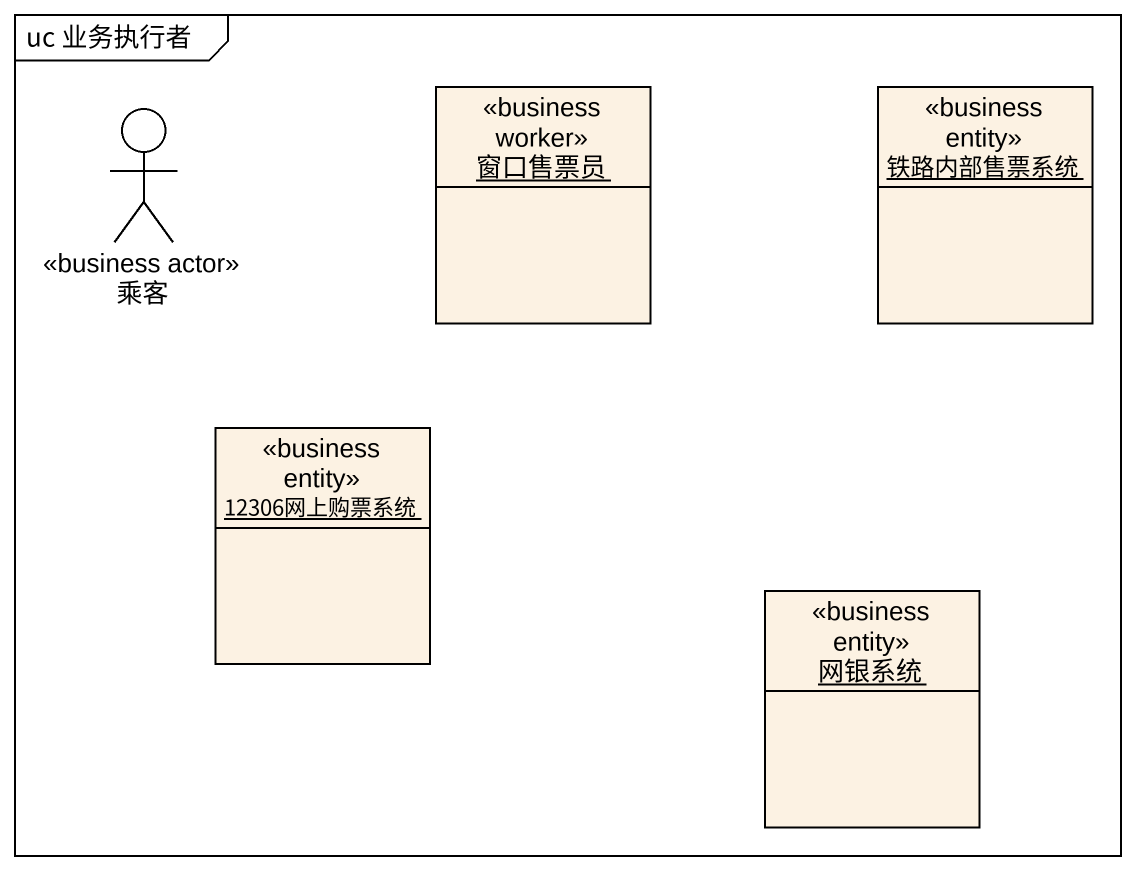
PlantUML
@startuml
mainframe uc 业务执行者
allowmixing
hide circle
hide empty members
actor 乘客 <<business actor>>
object 窗口售票员 <<business worker>> #FCF2E3
object 铁路内部售票系统 <<business entity>> #FCF2E3
object "12306网上购票系统" as o12306网上购票系统 <<business entity>> #FCF2E3
object 网银系统 <<business entity>> #FCF2E3
@enduml
